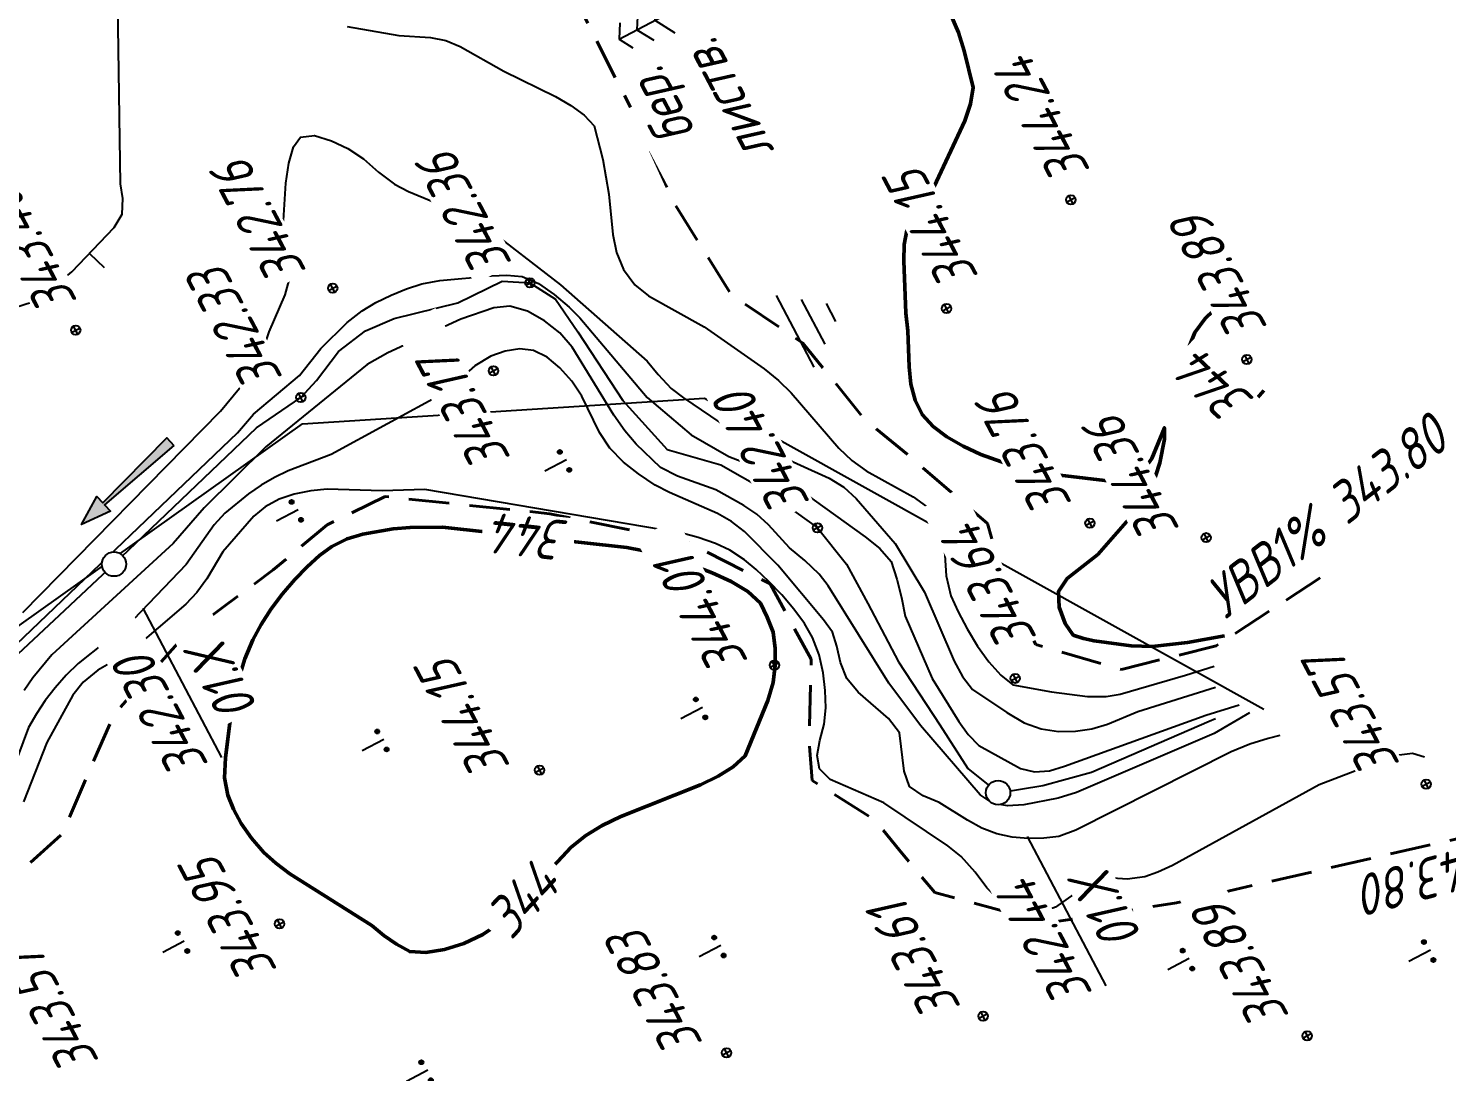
# Model space of a CAD drawing. Extents: x 1517488 to 1518012, y 2189588 to 2190112.
# Drawn here: x 1517827 to 1517896.9, y 2189825 to 2189876.4 of the extents above; entities that cross this region are included whole.
import ezdxf
from ezdxf.enums import TextEntityAlignment as Align

# ---------------------------------------------------------------- set-up
doc = ezdxf.new("R2010")
doc.units = 0
doc.linetypes.add('IZ_HIDDEN', pattern=[3, 2, -1])
for name, color, linetype, lineweight in [('ИИ_БОЛОТО_025', 3, 'Continuous', 25), ('ИИ_ГИДРОГРАФИЯ_025', 3, 'Continuous', 25), ('ИИ_ГИДРОЛОГИЯ_025', 150, 'Continuous', 25), ('ИИ_ОТМЕТКА_025', 7, 'Continuous', 25), ('ИИ_ПИКЕТАЖ_025', 7, 'Continuous', 25), ('ИИ_РАЗМЕР_025', 7, 'Continuous', 25), ('ИИ_РЕЛЬЕФ_025', 34, 'Continuous', 25), ('ИИ_РЕЛЬЕФ_050', 34, 'Continuous', 50), ('ИИ_УГОДЬЯ_025', 7, 'Continuous', 25)]:
    doc.layers.add(name, color=color, linetype=linetype, lineweight=lineweight)
doc.styles.add('VNIPISIMPLEXCUR', font='simplex.shx', dxfattribs={"width": 0.8, "oblique": 15})
doc.dimstyles.new('ИИ-1000-м-dm$2', dxfattribs={"dimtxt": 2.5, "dimasz": 2.5, "dimexe": 1.25, "dimexo": 0, "dimgap": 1, "dimtad": 2, "dimtoh": 1, "dimzin": 1, "dimdsep": 46, "dimtxsty": 'VNIPISIMPLEXCUR', "dimcen": 2.5, "dimaunit": 1, "dimazin": 0, "dimtfac": 1, "dimtmove": 1, "dimatfit": 2, "dimfxl": 1, "dimarcsym": 0})

# ---------------------------------------------------------------- blocks, each defined once
blk = doc.blocks.new('PICKET')
at = {"color": 0, "linetype": 'Continuous', "lineweight": 25}
for p, q in [((-0.2299999999999898, 0), (0.2299999999999898, 0)), ((0, 0.2299999999999898), (0, -0.2299999999999898))]:
    blk.add_line(p, q, dxfattribs=at)
blk.add_circle((0, 0), 0.23, dxfattribs=at)
at = {"color": 0, "linetype": 'Continuous', "style": 'VNIPISIMPLEXCUR', "oblique": 15, "width": 0.8}
blk.add_attdef('OTMETKA', (1.25, 0.3000000000000114), '', height=2, dxfattribs=at)
at = {"color": 8, "linetype": 'Continuous', "style": 'VNIPISIMPLEXCUR', "oblique": 15, "width": 0.8, "flags": 1}
blk.add_attdef('NOMER', (1.25, -2.699999999999989), '', height=2, dxfattribs=at)
blk = doc.blocks.new('ИИ0523811')
at = {"linetype": 'Continuous', "lineweight": 25}
blk.add_hatch(color=0, dxfattribs=at).paths.add_polyline_path([(6, -0.2500000000000007), (1.5, -0.06250000000000017), (1.5, -0.5000000000000002), (0, 0), (1.5, 0.4999999999999998), (1.5, 0.06249999999999978), (6, 0.2499999999999993)])
at = {"color": 0, "linetype": 'Continuous', "lineweight": 25}
blk.add_lwpolyline([(6, -0.2500000000000007), (1.5, -0.06250000000000017), (1.5, -0.5000000000000002), (0, 0), (1.5, 0.4999999999999998), (1.5, 0.06249999999999978), (6, 0.2499999999999993)], close=True, dxfattribs=at)
blk = doc.blocks.new('ИИ05407')
at = {"linetype": 'Continuous', "lineweight": 25}
h = blk.add_hatch(color=0, dxfattribs=at)
edge = h.paths.add_edge_path()
edge.add_arc((-0.4999999999999995, 0.1), 0.1, 0, 360)
h = blk.add_hatch(color=0, dxfattribs=at)
edge = h.paths.add_edge_path()
edge.add_arc((0.5000000000000007, 0.1), 0.1, 0, 360)
at = {"color": 0, "linetype": 'Continuous', "lineweight": 25}
blk.add_lwpolyline([(0, 0), (0, 1.2)], dxfattribs=at)
for centre in [(-0.4999999999999995, 0.1), (0.5000000000000007, 0.1)]:
    blk.add_circle(centre, 0.1, dxfattribs=at)
blk = doc.blocks.new('ИИ05468')
at = {"color": 0, "linetype": 'Continuous', "lineweight": 25}
for points in [[(-2, 1), (2, 1)], [(-1.25, 0), (1.25, 0)], [(-0.5, -1), (0.5, -1)]]:
    blk.add_lwpolyline(points, dxfattribs=at)
blk = doc.blocks.new('ИИ052131')
at = {"color": 7, "linetype": 'Continuous', "style": 'VNIPISIMPLEXCUR', "oblique": 15, "width": 0.8}
for tag, p in [('HEIGHT', (1.299999999999955, 0.6999999999999886)), ('DATE', (1.299999999999955, -2.699999999999989))]:
    blk.add_attdef(tag, p, '', height=2, dxfattribs=at)
at = {"color": 0, "linetype": 'Continuous', "lineweight": 25}
blk.add_wipeout([(-0.5317131025297003, -0.2842065744331611), (-0.4660504322333886, -0.382477705190543), (-0.38247770519046353, -0.466050432233434), (-0.2842065744331839, -0.5317131025297115), (-0.1750135444051409, -0.5769423364839273), (-0.059094842014282827, -0.6000000000000454), (0.059094842014214825, -0.6000000000000795), (0.17501354440500463, -0.5769423364839273), (0.2842065744329796, -0.5317131025297115), (0.3824777051903273, -0.466050432233434), (0.4660504322333206, -0.38247770519047475), (0.5317131025297005, -0.28420657443302466), (0.5769423364838481, -0.1750135444050498), (0.6000000000000002, -0.059094842014260074), (0.6000000000001366, 0.05909484201434001), (0.5769423364839162, 0.17501354440509576), (0.5317131025297005, 0.2842065744330706), (0.4660504322333206, 0.3824777051905206), (0.38247770519046376, 0.4660504322334116), (0.2842065744329796, 0.5317131025296893), (0.17501354440500463, 0.5769423364838369), (0.059094842014214825, 0.6000000000000572), (-0.05909484201441924, 0.600000000000023), (-0.1750135444050726, 0.576942336483905), (-0.2842065744331839, 0.5317131025296893), (-0.3824777051906, 0.4660504322334116), (-0.4660504322333886, 0.38247770519045243), (-0.5317131025298367, 0.28420657443303643), (-0.5769423364838479, 0.1750135444050276), (-0.6000000000000683, 0.05909484201423765), (-0.6000000000001364, -0.05909484201432824), (-0.5769423364839843, -0.175013544405084)], dxfattribs=at)
blk.add_circle((0, 0), 0.6, dxfattribs=at)
blk = doc.blocks.new('ИИ053296')
at = {"color": 0, "linetype": 'Continuous', "lineweight": 25}
blk.add_lwpolyline([(0, 0), (1, 0)], dxfattribs=at)
blk = doc.blocks.new('ИИ053672А')
at = {"color": 0, "linetype": 'Continuous'}
for points in [[(0.6999999999999886, 3.095854811567278), (0, 3.5), (-0.6999999999999886, 3.095854811567278)], [(0, 3.5), (0, 0), (0.6999999999999886, 0)], [(0.8499999999999943, 2.009252271188814), (0, 2.5), (-0.8499999999999943, 2.009252271188814)], [(1, 0.9226497308103774), (0, 1.5), (-1, 0.9226497308103774)]]:
    blk.add_lwpolyline(points, dxfattribs=at)
at = {"color": 0, "linetype": 'Continuous', "style": 'VNIPISIMPLEXCUR', "oblique": 15, "width": 0.8}
blk.add_attdef('RACE1', text='', height=2, dxfattribs=at).set_placement((-2, 2.25), align=Align.RIGHT)
blk.add_attdef('HEIGHT', (2, 2.25), '', height=2, dxfattribs=at)
blk.add_attdef('DISTANCE', text='', height=2, dxfattribs=at).set_placement((8.5, 1.75), align=Align.MIDDLE_LEFT)
blk.add_attdef('RACE2', text='', height=2, dxfattribs=at).set_placement((-2, 1.25), align=Align.TOP_RIGHT)
blk.add_attdef('THICKNESS', text='', height=2, dxfattribs=at).set_placement((2, 1.25), align=Align.TOP_LEFT)
blk = doc.blocks.new('*D23')
at = {"layer": 'Defpoints', "color": 0, "transparency": 16777216}
for p in [(1517814.440990922, 2189993.765485427), (1517707.086485157, 2189966.699033508), (1517724.75216686, 2189945.437250543), (1517583.524995302, 2189878.794785678), (1517834.420057993, 2189724.982859847)]:
    blk.add_point(p, dxfattribs=at)
at = {"layer": 'ИИ_РАЗМЕР_025', "color": 0, "lineweight": -2, "transparency": 16777216}
for p, q in [((1517724.440147026, 2189943.751324606), (1517731.323764059, 2189944.206917753)), ((1517731.323764059, 2189944.206917753), (1517734.848575235, 2189937.515800466))]:
    blk.add_line(p, q, dxfattribs=at)
blk.add_arc((1517718.097446287, 2189945.797025237), 6.664438741870334, 315.0394612834518, 9.208576213289122, dxfattribs=at)
at = {"layer": 'ИИ_РАЗМЕР_025', "color": 0, "transparency": 16777216}
for points in [[(1517724.358687807, 2189946.76141716), (1517724.993303976, 2189946.965639497), (1517724.063328881, 2189948.767376835)], [(1517723.011011993, 2189940.819537457), (1517722.615309231, 2189941.35606683), (1517721.203572492, 2189939.900693858)]]:
    blk.add_solid(points, dxfattribs=at)
at = {"layer": 'ИИ_РАЗМЕР_025', "color": 0, "transparency": 16777216, "insert": (1517731.707047322, 2189939.852284603), "char_height": 2, "attachment_point": 5, "rotation": 117.779796185926, "style": 'VNIPISIMPLEXCUR'}
blk.add_mtext("88°41'", dxfattribs=at)
blk = doc.blocks.new('ИИ15002')
at = {"linetype": 'Continuous', "lineweight": 25}
h = blk.add_hatch(color=0, dxfattribs=at)
edge = h.paths.add_edge_path()
edge.add_arc((0, 0), 0.3, 0, 360)
at = {"color": 0, "linetype": 'Continuous', "lineweight": 25}
blk.add_circle((0, 0), 0.3, dxfattribs=at)
at = {"color": 0, "linetype": 'Continuous', "style": 'VNIPISIMPLEXCUR', "oblique": 15, "width": 0.8}
blk.add_attdef('STATIONING', (1, 1.3), '', height=2, rotation=90, dxfattribs=at)
at = {"color": 7, "linetype": 'Continuous', "style": 'VNIPISIMPLEXCUR', "oblique": 15, "width": 0.8}
blk.add_attdef('HEIGHT', text='', height=2, dxfattribs=at).set_placement((0, -1.3), align=Align.TOP_CENTER)

msp = doc.modelspace()

# ---------------------------------------------------------------- linework, layer by layer
msp.add_lwpolyline([(1517635.198908223, 2189795.662758769), (1517677.517366651, 2189804.268955441), (1517717.068366696, 2189811.832030213), (1517742.30398608, 2189813.512911188), (1517763.934516046, 2189814.953665817), (1517781.509003397, 2189829.603464871), (1517789.517885568, 2189838.799453005), (1517803.837198281, 2189836.803483569), (1517824.814688404, 2189845.780461053), (1517840.494336043, 2189856.943582159), (1517860.317792207, 2189858.208326003), (1517887.885642734, 2189842.868831169)])
at = {"layer": 'ИИ_ГИДРОГРАФИЯ_025', "flags": 128}
msp.add_lwpolyline([(1517826.48520974, 2189845.598196991), (1517828.517948237, 2189847.511362635), (1517831.208337424, 2189850.022392543), (1517838.233242524, 2189856.748365511), (1517840.415447087, 2189858.24302617), (1517841.19267063, 2189859.08003614), (1517842.268826305, 2189860.514910373), (1517843.614020898, 2189861.531279621), (1517845.019001918, 2189862.129143885), (1517848.157789303, 2189862.906367428), (1517850.339993866, 2189863.982523103), (1517851.715081673, 2189863.892843463), (1517852.970596627, 2189863.085726707), (1517854.076645515, 2189861.471493195), (1517856.288743291, 2189858.093560104), (1517858.470947854, 2189855.672209836), (1517861.131443827, 2189854.924879506), (1517863.253861964, 2189853.699257765), (1517865.884464725, 2189851.815985334), (1517867.319338958, 2189850.022392543), (1517868.365601419, 2189848.079333685), (1517869.890155292, 2189845.209585219), (1517871.922893789, 2189842.100691048), (1517873.297981596, 2189839.948379698), (1517874.792642255, 2189838.75265117), (1517877.004740031, 2189839.111369728), (1517879.396197087, 2189839.769020419), (1517885.195480446, 2189842.280050326), (1517885.514272419, 2189842.409290316)], dxfattribs=at)
at = {"layer": 'ИИ_ГИДРОЛОГИЯ_025', "linetype": 'IZ_HIDDEN', "lineweight": 40, "flags": 128}
for points in [[(1517890.671367138, 2189849.344276522), (1517885.537007823, 2189845.992467351), (1517880.868064075, 2189844.82708011), (1517876.659988055, 2189846.061411111), (1517875.192428896, 2189848.847265436), (1517874.271155011, 2189852.028741773), (1517870.315237352, 2189855.44500049), (1517868.230648877, 2189857.150880756), (1517865.163138604, 2189860.927295799), (1517861.656485836, 2189863.286055837), (1517858.872979631, 2189867.751315753), (1517856.858116041, 2189872.190098746), (1517853.696089723, 2189878.397204031), (1517848.122430728, 2189888.55222647), (1517845.29547598, 2189891.053352306), (1517842.512992936, 2189893.470057905), (1517836.70394546, 2189897.743502554), (1517832.914310601, 2189897.36486565), (1517822.64438914, 2189889.369127432), (1517816.611500778, 2189888.132310263), (1517811.258309986, 2189887.037855783), (1517805.59029258, 2189884.699084956), (1517800.433185607, 2189882.413761507), (1517794.369473064, 2189880.621472003), (1517788.083404365, 2189879.251279186), (1517781.75664276, 2189880.56135846), (1517775.523121104, 2189880.728705711), (1517771.961414586, 2189877.666119243), (1517770.300839906, 2189875.497181836), (1517766.200927905, 2189873.660933134), (1517760.935006442, 2189873.56322215), (1517759.875256981, 2189874.349864339), (1517759.123292334, 2189875.675220457), (1517758.016905798, 2189876.65248142), (1517757.341379554, 2189877.491006318), (1517754.806691933, 2189880.567059469), (1517750.156532257, 2189886.025467795), (1517747.525218937, 2189887.448740865), (1517744.168470616, 2189893.536840772), (1517734.670218377, 2189898.122053581), (1517722.184557775, 2189895.794036008), (1517713.619851632, 2189895.517714463), (1517698.951679211, 2189894.576447801), (1517685.403769751, 2189889.980834572), (1517675.898345711, 2189886.667664791), (1517653.849013502, 2189881.602365569), (1517648.85841166, 2189882.11972298), (1517644.076475845, 2189884.078151784), (1517641.732282784, 2189886.231636067), (1517639.204947186, 2189885.747357827), (1517634.695229211, 2189881.677493308), (1517626.016641045, 2189877.902397614), (1517620.833376217, 2189876.710614309)], [(1517767.72923169, 2189759.257728179), (1517774.049581598, 2189760.258357707), (1517776.799344445, 2189764.994939108), (1517783.325718837, 2189771.583781931), (1517794.266361557, 2189785.43210765), (1517798.970326557, 2189791.060924108), (1517801.114337223, 2189792.190366686), (1517806.322228792, 2189794.522852877), (1517810.193004809, 2189796.013969068), (1517815.0850757, 2189797.906101408), (1517817.691260363, 2189800.237957978), (1517817.265640957, 2189804.945456489), (1517814.19786164, 2189811.54890333), (1517811.615375713, 2189818.271003426), (1517807.591169486, 2189818.89093276), (1517800.391398629, 2189815.920119413), (1517793.400250656, 2189813.333192105), (1517790.003209375, 2189812.502611522), (1517786.430919241, 2189812.264668646), (1517785.854465203, 2189813.878886813), (1517787.653758021, 2189815.922672526), (1517790.581546777, 2189818.423943922), (1517794.976766356, 2189820.739300002), (1517802.435868921, 2189824.257703667), (1517807.068606469, 2189825.602244827), (1517811.921745808, 2189828.456849649), (1517817.875561309, 2189828.853418464), (1517823.551410289, 2189832.117379622), (1517828.656582557, 2189836.724619589), (1517831.187642988, 2189842.578692176), (1517834.628317835, 2189846.446083566), (1517839.056911893, 2189849.7379665), (1517841.719588796, 2189851.962588325), (1517844.57146373, 2189853.354019219), (1517852.700265984, 2189852.511338673), (1517859.345880665, 2189851.157058149), (1517863.552798013, 2189849.057552867), (1517865.579804138, 2189845.337669946), (1517865.481876626, 2189841.17271509), (1517865.627235267, 2189839.361187823), (1517868.764571782, 2189837.372562386), (1517869.920669402, 2189835.932543899), (1517871.672231445, 2189833.835536696), (1517877.208880057, 2189832.330459599), (1517883.588440006, 2189833.318515631), (1517898.790428727, 2189836.797191969)]]:
    msp.add_lwpolyline(points, dxfattribs=at)
at = {"layer": 'ИИ_ОТМЕТКА_025'}
for points in [[(1517836.532533976, 2189840.494308881), (1517832.652888808, 2189847.859004335)], [(1517880.116838807, 2189829.224567508), (1517876.23719364, 2189836.589262963)]]:
    msp.add_lwpolyline(points, dxfattribs=at)
at = {"layer": 'ИИ_РЕЛЬЕФ_025'}
for points, elevation in [([(1517825.581532282, 2189862.441782167), (1517827.135599925, 2189862.936125262), (1517827.819499161, 2189863.356332581), (1517829.126033828, 2189864.437813594), (1517831.219489709, 2189866.617920598), (1517831.616508824, 2189867.284614682), (1517831.652240326, 2189868.048868258), (1517831.521442857, 2189868.7799), (1517831.341817088, 2189880.943454729)], 343.5), ([(1517842.707817597, 2189876.534572303), (1517845.254571124, 2189876.098055955), (1517846.811110164, 2189875.994119416), (1517847.562380417, 2189875.849304057), (1517848.272036533, 2189875.547875547), (1517850.427799784, 2189874.32366656), (1517852.97097204, 2189873.07482106), (1517853.733588316, 2189872.632240109), (1517854.382727513, 2189872.154593667), (1517854.875835725, 2189871.628732174), (1517855.311608026, 2189869.971765034), (1517855.608179714, 2189868.271783588), (1517855.80008869, 2189866.274719916), (1517855.987970953, 2189865.385806114), (1517856.326554042, 2189864.544537791), (1517856.877654493, 2189863.798235494), (1517857.555188921, 2189863.260320602), (1517860.295, 2189861.7299), (1517863.254293135, 2189859.661893146), (1517863.967778259, 2189859.070778099), (1517864.58437267, 2189858.466218346), (1517866.943050295, 2189855.744920682), (1517867.580992916, 2189855.136907033), (1517868.280612285, 2189854.628240415), (1517870.606801815, 2189853.338942925), (1517871.261352427, 2189852.866593948), (1517871.757168571, 2189852.312211429), (1517872.055554265, 2189851.422153424), (1517872.172830781, 2189850.460631122), (1517872.225787087, 2189849.447093348), (1517872.460441722, 2189848.460051672), (1517872.820251701, 2189847.671159776), (1517873.267844004, 2189846.827111369), (1517873.782438859, 2189845.986245922), (1517874.343256494, 2189845.206902906), (1517874.929517138, 2189844.547421794), (1517875.520441017, 2189844.066142056), (1517877.418819915, 2189843.722492958), (1517879.206348324, 2189843.502340815), (1517880.122654496, 2189843.492114804), (1517880.804320531, 2189843.610214307), (1517884.028344689, 2189844.543778947), (1517885.435853635, 2189844.990116352)], 343.5), ([(1517826.709931704, 2189847.642257032), (1517836.452186397, 2189857.568991288), (1517837.708383906, 2189859.0771521), (1517838.218412479, 2189859.813784332), (1517838.58323214, 2189860.655820789), (1517838.864192089, 2189861.485464626), (1517839.647683241, 2189863.297442768), (1517839.886878156, 2189864.21372031), (1517839.841737882, 2189865.10317924), (1517839.651735636, 2189866.002408093), (1517839.562625245, 2189866.96141482), (1517839.680835239, 2189868.813656928), (1517839.822313867, 2189869.788583909), (1517840.055670693, 2189870.593769412), (1517840.408627551, 2189871.077504364), (1517841.085611857, 2189871.16566653), (1517841.924358582, 2189870.901391128), (1517842.737789329, 2189870.525283935), (1517843.50882414, 2189870.00451474), (1517844.249142919, 2189869.348059348), (1517845.039657822, 2189868.752101151), (1517845.722918616, 2189868.394371189), (1517847.909866461, 2189867.486495381), (1517849.386, 2189866.74992), (1517853.222073619, 2189863.8024226), (1517857.489689206, 2189860.039730047), (1517858.040669748, 2189859.366637263), (1517858.682896599, 2189858.688365649), (1517859.28565942, 2189858.218270189), (1517862.399523848, 2189856.10719055), (1517866.46285405, 2189854.258933539), (1517867.191649, 2189853.8239), (1517867.79144622, 2189853.266879822), (1517869.721525714, 2189851.040854286), (1517871.163607679, 2189848.635514782), (1517872.618797323, 2189845.242089903), (1517873.041747445, 2189844.487675566), (1517873.535680821, 2189843.845991489), (1517875.224445326, 2189842.702818023), (1517876.076981727, 2189842.206318101), (1517876.916382327, 2189841.896080247), (1517877.770068174, 2189841.764064652), (1517878.602515148, 2189841.787812537), (1517879.413118791, 2189841.907034308), (1517880.182652433, 2189842.128769367), (1517881.679366938, 2189842.75735706), (1517885.509305128, 2189843.95356138)], 343), ([(1517826.408176909, 2189846.071944736), (1517837.293392357, 2189856.50054523), (1517838.090545523, 2189857.425250802), (1517840.355957589, 2189859.333096131), (1517841.405497667, 2189860.657323075), (1517842.710754397, 2189861.939201176), (1517843.436818933, 2189862.512795836), (1517844.119929634, 2189862.917735509), (1517844.864161333, 2189863.282535928), (1517845.631727777, 2189863.594114198), (1517846.384842712, 2189863.839387426), (1517847.273378391, 2189864.015597682), (1517849.811510702, 2189864.244620407), (1517850.574308385, 2189864.274510151), (1517851.325748577, 2189864.214719985), (1517852.127293465, 2189863.854029499), (1517852.905980111, 2189863.312848002), (1517853.641703447, 2189862.697652743), (1517854.17785385, 2189862.169306723), (1517857.4924045, 2189858.237540793), (1517859.654451329, 2189856.391192989), (1517861.512982452, 2189855.325647133), (1517863.274678773, 2189854.650628052), (1517864.13631113, 2189854.247279725), (1517864.790102226, 2189853.851853199), (1517868.243476276, 2189851.366839305), (1517868.965390325, 2189850.79006057), (1517869.518112917, 2189850.150634036), (1517869.807750699, 2189849.27765817), (1517870.038281225, 2189848.382796213), (1517870.209704493, 2189847.466048163), (1517871.548372579, 2189844.390939795), (1517872.858268196, 2189842.269365202), (1517873.324465609, 2189841.623790396), (1517873.842402718, 2189841.086044859), (1517875.890217964, 2189839.95166585), (1517876.592108122, 2189839.776665863), (1517877.318958813, 2189839.83578751), (1517878.061247719, 2189840.064471751), (1517885.027697291, 2189842.583271403), (1517886.67635862, 2189843.078495118)], 342.5), ([(1517887.189595333, 2189842.693666029), (1517885.444523682, 2189841.671529053), (1517878.656430979, 2189838.75731114), (1517877.760136873, 2189838.491323119), (1517876.066061369, 2189838.149174556), (1517875.255198631, 2189838.099235018), (1517874.544651798, 2189838.217139191), (1517873.907709401, 2189838.645731345), (1517870.966968099, 2189842.067049198), (1517869.40596403, 2189844.14620471), (1517866.407557283, 2189848.952591086), (1517865.975698319, 2189849.524630477), (1517865.264313901, 2189850.204677483), (1517864.516268219, 2189850.835191461), (1517863.4677496, 2189851.968766281), (1517862.900819187, 2189852.485011688), (1517862.256712432, 2189852.920521689), (1517860.881615562, 2189853.68863226), (1517858.993000146, 2189854.358045049), (1517858.14516405, 2189854.790544459), (1517856.944862939, 2189855.946256514), (1517856.38980918, 2189856.588929366), (1517855.846513186, 2189857.374184193), (1517853.800281196, 2189860.724875829), (1517853.185584046, 2189861.436007911), (1517852.431394678, 2189862.019955966), (1517851.585383873, 2189862.491559735), (1517850.728733716, 2189862.737926998), (1517849.928724316, 2189862.660195937), (1517848.309556317, 2189862.099342697), (1517844.706290637, 2189860.440605221), (1517843.690443117, 2189859.870632658), (1517838.693228136, 2189855.812772486), (1517835.655144198, 2189852.805705468), (1517834.125574983, 2189851.045909206), (1517828.14235277, 2189845.554915061), (1517827.205360613, 2189844.415772572), (1517826.77558439, 2189843.79924087)], 342.5), ([(1517888.683273086, 2189841.573694223), (1517888.100800533, 2189841.425037574), (1517887.20800077, 2189841.142890777), (1517886.286508419, 2189840.773093536), (1517878.630843898, 2189836.9122428), (1517877.794390793, 2189836.600573901), (1517877.052472375, 2189836.5070398), (1517876.271002258, 2189836.494260384), (1517875.484714762, 2189836.564878505), (1517874.728344209, 2189836.721537017), (1517873.996095527, 2189837.005918644), (1517873.288000241, 2189837.402460594), (1517871.886301708, 2189838.262840686), (1517871.102918012, 2189838.599374567), (1517870.421681921, 2189839.059308373), (1517870.159090217, 2189839.810422538), (1517869.923718576, 2189841.710086003), (1517869.382997252, 2189842.408854785), (1517867.894300019, 2189843.718378556), (1517867.328285714, 2189844.38983), (1517867.021145207, 2189845.174444146), (1517866.849813797, 2189845.971768094), (1517866.621354168, 2189846.666438491), (1517866.182561924, 2189847.272963082), (1517863.934221568, 2189849.972572988), (1517862.284811937, 2189851.62873861), (1517861.649445178, 2189852.128913835), (1517860.956416689, 2189852.528347885), (1517858.587289678, 2189853.550788343), (1517857.890964324, 2189853.925463813), (1517857.062317512, 2189854.474386356), (1517856.323892477, 2189855.056024352), (1517855.649026776, 2189855.74759055), (1517855.143095744, 2189856.518135382), (1517854.271778316, 2189858.302302155), (1517853.784850158, 2189859.04786509), (1517853.194762415, 2189859.697457637), (1517852.565608154, 2189860.235403882), (1517851.895057389, 2189860.56512092), (1517851.211734487, 2189860.637520498), (1517850.492076673, 2189860.527151269), (1517849.786532048, 2189860.286257228), (1517848.999565263, 2189859.79494862), (1517847.464829228, 2189858.449815789), (1517841.908386367, 2189855.434356679), (1517839.787108417, 2189854.621853151), (1517839.112777536, 2189854.292792537), (1517838.464001906, 2189853.912788095), (1517837.835127817, 2189853.49316954), (1517836.670169507, 2189852.533381613), (1517836.152474487, 2189851.953744511), (1517834.770996703, 2189850.009406227), (1517832.172522766, 2189847.298278379), (1517829.434447531, 2189845.123757754), (1517828.850364422, 2189844.55706185), (1517828.303249278, 2189843.931968593), (1517827.816680535, 2189843.29517259), (1517827.383417631, 2189842.641730229), (1517826.996220003, 2189841.966697895), (1517825.935996872, 2189839.13712392)], 343), ([(1517895.815835634, 2189840.508252124), (1517895.226891304, 2189840.691601087), (1517894.570283227, 2189840.596281972), (1517893.921788304, 2189840.402088316), (1517890.620499194, 2189839.143414841), (1517883.39497122, 2189835.160064733), (1517882.666875472, 2189834.838277146), (1517882.033275572, 2189834.61154448), (1517881.156663949, 2189834.492219799), (1517880.452366301, 2189834.546228565), (1517879.74092923, 2189834.474514678), (1517879.038995124, 2189834.117118171), (1517877.618146394, 2189833.10330436), (1517876.936044389, 2189832.842786959), (1517876.231400397, 2189832.948608719), (1517875.544166946, 2189833.173072232), (1517874.867993146, 2189833.460928116), (1517874.234984721, 2189834.062863763), (1517873.659706927, 2189834.834770588), (1517872.976100974, 2189835.601753523), (1517872.314861604, 2189836.137522279), (1517869.166325207, 2189838.257707901), (1517866.521444112, 2189839.399408091), (1517865.985610681, 2189839.935954747), (1517865.869696945, 2189840.5817809), (1517866.009112167, 2189841.333331383), (1517866.217188638, 2189842.134751404), (1517866.307258653, 2189842.930186167), (1517866.262005004, 2189843.786932687), (1517866.165464931, 2189844.666079658), (1517865.975255653, 2189845.544867365), (1517865.648994391, 2189846.400536096), (1517865.248338217, 2189847.091891912), (1517864.727825415, 2189847.805676306), (1517864.129250146, 2189848.509516029), (1517863.494406567, 2189849.171037835), (1517862.86508884, 2189849.757868475), (1517862.283091123, 2189850.237634704), (1517861.566209825, 2189850.71312953), (1517860.860467493, 2189851.038062501), (1517860.014395173, 2189851.329626456), (1517859.217630292, 2189851.547730859), (1517846.527080029, 2189853.703880489), (1517844.420454262, 2189853.633103134), (1517841.724097833, 2189853.717273955), (1517840.906352322, 2189853.644628445), (1517840.098587765, 2189853.472532891), (1517839.356344062, 2189853.219019355), (1517838.65574949, 2189852.844172559), (1517838.099738778, 2189852.388209584), (1517836.565986905, 2189850.629132143), (1517835.786955896, 2189849.297522112), (1517835.288788457, 2189848.617408744), (1517834.750131416, 2189848.050659203), (1517832.029645565, 2189845.709143347), (1517830.413777501, 2189844.789179596), (1517829.683769039, 2189844.206742895), (1517829.174487389, 2189843.558161458), (1517827.892718856, 2189841.225724507), (1517826.742994656, 2189838.305709175)], 343.5)]:
    msp.add_lwpolyline(points, dxfattribs=dict(at, elevation=elevation))
at = {"layer": 'ИИ_РЕЛЬЕФ_050', "elevation": 344}
for points in [[(1517872.466409091, 2189877.102681818), (1517872.842688361, 2189876.233067156), (1517873.127127088, 2189875.339303941), (1517873.565294118, 2189873.519705882), (1517873.439571196, 2189872.716376449), (1517873.160436484, 2189871.877370501), (1517871.532525, 2189868.402425), (1517870.629724111, 2189867.195389883), (1517870.29341813, 2189866.481767537), (1517870.167582193, 2189865.776423303), (1517870.14423591, 2189864.973032635), (1517870.249893615, 2189862.394781027), (1517870.337668967, 2189861.534804329), (1517870.402800895, 2189859.750666475), (1517870.490576248, 2189858.890689778), (1517870.700455315, 2189858.101689785), (1517871.052592671, 2189857.395381991), (1517871.585248144, 2189856.81661512), (1517872.272554261, 2189856.296547117), (1517873.073183905, 2189855.834552856), (1517873.945809954, 2189855.43000721), (1517875.741742796, 2189854.790761258), (1517876.582395349, 2189854.554810697), (1517880.339811018, 2189854.114411693), (1517881.139112274, 2189854.158615076), (1517881.769689415, 2189854.376025253), (1517882.369000411, 2189855.227396676), (1517882.993122996, 2189856.75030267), (1517882.987757451, 2189856.190391527), (1517882.76563763, 2189855.014837069), (1517882.380401506, 2189853.850683575), (1517881.981037642, 2189853.172348446), (1517881.463269794, 2189852.502289128), (1517879.706987991, 2189850.506298275), (1517878.198451233, 2189849.317159169), (1517877.762020082, 2189848.666133095), (1517877.795966497, 2189847.90880876), (1517878.098739076, 2189847.103733601), (1517878.498381828, 2189846.525257446), (1517878.996847336, 2189846.349912642), (1517879.522599668, 2189846.238397261), (1517881.344288745, 2189845.988130187), (1517882.387726109, 2189845.968161968), (1517884.126880312, 2189846.156050314), (1517885.951750509, 2189846.487036164)], [(1517887.891111111, 2189858.582955556), (1517887.46300676, 2189858.094262169), (1517886.914642857, 2189857.967042857), (1517886.22823213, 2189858.216432685), (1517885.367127492, 2189858.770423076), (1517884.603681096, 2189859.47185676), (1517884.210245098, 2189860.163576471), (1517884.224121935, 2189860.78393702), (1517884.488706697, 2189861.442611125), (1517885.003999386, 2189862.139598785), (1517885.77, 2189862.8749)]]:
    msp.add_lwpolyline(points, dxfattribs=at)
msp.add_lwpolyline([(1517838.046247009, 2189846.29299453), (1517837.654617188, 2189845.355143639), (1517837.342101395, 2189844.318547834), (1517836.920223079, 2189842.205547263), (1517836.712234434, 2189840.46684438), (1517836.66130095, 2189839.490291215), (1517836.82194918, 2189838.627099187), (1517837.092696224, 2189837.946607685), (1517837.481040043, 2189837.230802434), (1517837.982641865, 2189836.507392273), (1517838.593162916, 2189835.804086037), (1517839.179064676, 2189835.271831223), (1517839.872459276, 2189834.750161189), (1517843.925756867, 2189832.199546163), (1517844.514698642, 2189831.710955502), (1517845.134766353, 2189831.28476352), (1517845.785960001, 2189830.920970217), (1517846.587913909, 2189830.881770898), (1517847.496340254, 2189831.022788664), (1517848.45070675, 2189831.322363351), (1517849.390481105, 2189831.758834794), (1517850.004587226, 2189832.171545355), (1517850.604826947, 2189832.706552158), (1517853.744155935, 2189836.065214485), (1517854.468873081, 2189836.643509545), (1517855.277761301, 2189837.1370382), (1517856.189675341, 2189837.577254605), (1517860.122753275, 2189839.139363617), (1517860.991169096, 2189839.563793189), (1517861.739159808, 2189840.035220277), (1517862.329483593, 2189840.570363175), (1517863.436367287, 2189843.295538661), (1517863.701337987, 2189844.185857145), (1517863.809901192, 2189845.035237481), (1517863.806260574, 2189845.867190972), (1517863.702680378, 2189846.675169692), (1517863.412672484, 2189847.403105602), (1517863.074916441, 2189848.103251002), (1517862.460792304, 2189848.671133433), (1517861.632632703, 2189849.168753009), (1517860.698305849, 2189849.59894813), (1517858.942623211, 2189850.268418605), (1517858.087008323, 2189850.525635399), (1517856.490384636, 2189850.846386061), (1517847.396376143, 2189851.839718396), (1517845.801006677, 2189851.834892068), (1517844.978298215, 2189851.76125642), (1517843.467413727, 2189851.507451937), (1517842.695137548, 2189851.272622234), (1517841.940230971, 2189850.887180687), (1517841.345473448, 2189850.447928852), (1517840.730694758, 2189849.897397638), (1517840.115602422, 2189849.258942578), (1517839.519903958, 2189848.555919206), (1517838.963306888, 2189847.811683052), (1517838.465518732, 2189847.04958965)], close=True, dxfattribs=at)

# ---------------------------------------------------------------- block references
at = {"layer": 'ИИ_БОЛОТО_025', "rotation": 117.7797222222222}
msp.add_blockref('ИИ05468', (1517865.679532335, 2189861.971192553), dxfattribs=at)
at = {"layer": 'ИИ_ГИДРОГРАФИЯ_025', "color": 7, "rotation": 42.94918985612517}
msp.add_blockref('ИИ0523811', (1517829.599269493, 2189851.973081747), dxfattribs=at)
at = {"layer": 'ИИ_РЕЛЬЕФ_025', "rotation": 316.1615749159178}
msp.add_blockref('ИИ053296', (1517829.999702008, 2189865.347644144, 343.5), dxfattribs=at)
at = {"layer": 'ИИ_УГОДЬЯ_025', "rotation": 117.7797222222222}
for p in [(1517853.507752687, 2189855.160235958), (1517840.284724246, 2189852.696256358), (1517860.213440108, 2189842.955330649), (1517844.506244653, 2189841.374402574), (1517834.675144074, 2189831.435658422), (1517861.118585784, 2189831.215275976), (1517896.106722147, 2189830.992000863), (1517884.217309188, 2189830.571164543), (1517846.681728423, 2189825.067238491)]:
    msp.add_blockref('ИИ05407', p, dxfattribs=at)

# ---------------------------------------------------------------- next in the draw order: wipeouts: each hides what was drawn before it
at = {"lineweight": 0}
for points, layer in [([(1517886.1507912746, 2189847.210001521), (1517899.7836313096, 2189857.774567626), (1517898.387040999, 2189859.576770585), (1517884.754200964, 2189849.01220448)], 'ИИ_ГИДРОЛОГИЯ_025'), ([(1517906.049143382, 2189838.456477266), (1517889.402435433, 2189833.945213711), (1517889.9988051187, 2189831.744590345), (1517906.6455130677, 2189836.2558538998)], 'ИИ_ГИДРОЛОГИЯ_025'), ([(1517840.875110659, 2189864.495387959), (1517836.9560407575, 2189871.93494632), (1517834.938819922, 2189870.872298636), (1517838.8578898234, 2189863.432740275)], 'ИИ_ОТМЕТКА_025'), ([(1517851.0086058083, 2189864.89065096), (1517847.0895359067, 2189872.3302093213), (1517845.072315071, 2189871.2675616373), (1517848.9913849726, 2189863.828003276)], 'ИИ_ОТМЕТКА_025'), ([(1517874.0067965842, 2189864.2385097696), (1517870.1940869926, 2189871.476164681), (1517868.176866157, 2189870.413516997), (1517871.9895757483, 2189863.175862086)], 'ИИ_ОТМЕТКА_025'), ([(1517829.5803053314, 2189863.008594914), (1517825.6376187818, 2189870.492984685), (1517823.620397946, 2189869.4303370016), (1517827.5630844957, 2189861.94594723)], 'ИИ_ОТМЕТКА_025'), ([(1517850.9435812668, 2189855.28026231), (1517847.0598509447, 2189862.652735656), (1517845.042630109, 2189861.590087972), (1517848.9263604311, 2189854.2176146256)], 'ИИ_ОТМЕТКА_025'), ([(1517865.6954663023, 2189853.086394583), (1517861.7527797527, 2189860.5707843546), (1517859.735558917, 2189859.5081366706), (1517863.6782454667, 2189852.0237468993)], 'ИИ_ОТМЕТКА_025'), ([(1517836.0491568274, 2189840.162053864), (1517832.1064702778, 2189847.646443635), (1517830.089249442, 2189846.583795951), (1517834.0319359917, 2189839.09940618)], 'ИИ_ОТМЕТКА_025'), ([(1517850.9225327987, 2189840.082654547), (1517847.1098232076, 2189847.320309458), (1517845.092602372, 2189846.2576617743), (1517848.905311963, 2189839.020006863)], 'ИИ_ОТМЕТКА_025'), ([(1517839.4338220085, 2189830.035175301), (1517835.4790709557, 2189837.5424670824), (1517833.46185012, 2189836.4798193984), (1517837.4166011729, 2189828.972527617)], 'ИИ_ОТМЕТКА_025'), ([(1517879.6334616588, 2189828.892312491), (1517875.73869155, 2189836.2857426303), (1517873.721470714, 2189835.2230949462), (1517877.616240823, 2189827.829664807)], 'ИИ_ОТМЕТКА_025'), ([(1517873.141742572, 2189828.206853917), (1517869.4355640765, 2189835.242281175), (1517867.418343241, 2189834.1796334917), (1517871.124521736, 2189827.1442062333)], 'ИИ_ОТМЕТКА_025'), ([(1517860.4181780457, 2189826.430212942), (1517856.4279166276, 2189834.004913941), (1517854.410695792, 2189832.942266257), (1517858.4009572102, 2189825.3675652584)], 'ИИ_ОТМЕТКА_025'), ([(1517830.6567791384, 2189825.5483761537), (1517826.631007355, 2189833.1904863697), (1517824.613786519, 2189832.1278386856), (1517828.639558303, 2189824.4857284697)], 'ИИ_ОТМЕТКА_025'), ([(1517844.1463024423, 2189819.362221662), (1517840.2272325407, 2189826.801780023), (1517838.210011705, 2189825.739132339), (1517842.1290816066, 2189818.299573978)], 'ИИ_ОТМЕТКА_025'), ([(1517854.0093820745, 2189852.2641648054), (1517849.4892340598, 2189852.757897486), (1517849.241663724, 2189850.491378364), (1517853.761811739, 2189849.997645684)], 'ИИ_РЕЛЬЕФ_025'), ([(1517850.6831293677, 2189831.120852232), (1517853.7880718182, 2189834.442725561), (1517852.1223986156, 2189835.999624011), (1517849.017456165, 2189832.677750682)], 'ИИ_РЕЛЬЕФ_025'), ([(1517860.5412892362, 2189869.70370672), (1517858.5289100646, 2189873.523799923), (1517856.511689229, 2189872.461152239), (1517858.5240684007, 2189868.641059036)], 'ИИ_УГОДЬЯ_025')]:
    msp.add_wipeout(points, dxfattribs=at).dxf.layer = layer

# ---------------------------------------------------------------- next in the draw order: block references
at = {"layer": 'ИИ_ОТМЕТКА_025'}
ref = msp.add_blockref('PICKET', (1517851.71508167, 2189863.89284346, 342.36), dxfattribs=dict(at, rotation=117.7797222222222))
ref.add_attrib('OTMETKA', '342.36', (1517850.867065943, 2189864.858953874, 342.36), dxfattribs={"layer": '0', "color": 0, "height": 2, "rotation": 117.7797222245429, "style": 'VNIPISIMPLEXCUR', "oblique": 15.00000000000003, "width": 0.8000000000000005})
ref = msp.add_blockref('PICKET', (1517829.32, 2189861.5599, 343.4), dxfattribs=dict(at, rotation=117.7797222222222))
ref.add_attrib('OTMETKA', '343.40', (1517829.438765466, 2189862.976897828, 343.4), dxfattribs={"layer": '0', "color": 0, "height": 2.000000000000002, "rotation": 117.7797222245429, "style": 'VNIPISIMPLEXCUR', "oblique": 14.99999999999939, "width": 0.7999999999999993})
ref = msp.add_blockref('PICKET', (1517849.91174186, 2189859.5549806, 343.17), dxfattribs=dict(at, rotation=117.7797222222222))
ref.add_attrib('OTMETKA', '343.17', (1517850.802041402, 2189855.248565224, 343.17), dxfattribs={"layer": '0', "color": 0, "height": 2, "rotation": 117.7797222245429, "style": 'VNIPISIMPLEXCUR', "oblique": 15.00000000000003, "width": 0.8000000000000005})
ref = msp.add_blockref('PICKET', (1517852.19045475, 2189839.86720473, 344.15), dxfattribs=dict(at, rotation=117.7797222222222))
ref.add_attrib('OTMETKA', '344.15', (1517850.780992934, 2189840.050957461, 344.15), dxfattribs={"layer": '0', "color": 0, "height": 2.000000000000001, "rotation": 117.7797222245429, "style": 'VNIPISIMPLEXCUR', "oblique": 14.99999999999995, "width": 0.7999999999999998})
ref = msp.add_blockref('PICKET', (1517839.37278453, 2189832.28413524, 343.95), dxfattribs=dict(at, rotation=117.7797222222222))
ref.add_attrib('OTMETKA', '343.95', (1517839.292282144, 2189830.003478215, 343.95), dxfattribs={"layer": '0', "color": 0, "height": 2, "rotation": 117.7797222245429, "style": 'VNIPISIMPLEXCUR', "oblique": 15.00000000000003, "width": 0.8000000000000005})
ref = msp.add_blockref('PICKET', (1517824.88184415, 2189833.63454023, 343.57), dxfattribs=dict(at, rotation=117.7797222222222))
ref.add_attrib('OTMETKA', '343.57', (1517830.515239273, 2189825.516679067, 343.57), dxfattribs={"layer": '0', "color": 0, "height": 2.000000000000003, "rotation": 117.7797222245429, "style": 'VNIPISIMPLEXCUR', "oblique": 14.99999999999939, "width": 0.8})
ref = msp.add_blockref('PICKET', (1517874.05, 2189827.74, 343.61), dxfattribs=dict(at, rotation=117.7797222222222))
ref.add_attrib('OTMETKA', '343.61', (1517873.000202707, 2189828.175156831, 343.61), dxfattribs={"layer": '0', "color": 0, "height": 2.000000000000001, "rotation": 117.7797222245429, "style": 'VNIPISIMPLEXCUR', "oblique": 14.99999999999995, "width": 0.7999999999999998})
ref = msp.add_blockref('PICKET', (1517861.40741669, 2189825.92821484, 343.83), dxfattribs=dict(at, rotation=117.7797222222222))
ref.add_attrib('OTMETKA', '343.83', (1517860.276638181, 2189826.398515856, 343.83), dxfattribs={"layer": '0', "color": 0, "height": 2.000000000000002, "rotation": 117.7797222245429, "style": 'VNIPISIMPLEXCUR', "oblique": 14.99999999999939, "width": 0.7999999999999993})
at = {"layer": 'ИИ_ПИКЕТАЖ_025', "color": 34}
ref = msp.add_blockref('ИИ15002', (1517809.9051609, 2189835.88663405, 342.24), dxfattribs=dict(at, rotation=117.7797222222222))
ref.add_attrib('STATIONING', 'ПК27+60.03', (1517826.437372124, 2189815.531351328, 171.12), dxfattribs={"layer": '0', "color": 0, "height": 2, "rotation": 117.7797222222222, "style": 'VNIPISIMPLEXCUR', "oblique": 15.00000000000019, "width": 0.8000000000000004})
ref.add_attrib('HEIGHT', '342.24', dxfattribs={"layer": '0', "color": 7, "height": 2, "rotation": 117.7797222245429, "style": 'VNIPISIMPLEXCUR', "oblique": 14.99999999999986, "width": 0.8000000000000006}).set_placement((1517825.318060974, 2189819.969187681, 171.12), align=Align.TOP_CENTER)

# ---------------------------------------------------------------- next in the draw order: texts
at = {"layer": 'ИИ_ГИДРОЛОГИЯ_025', "style": 'VNIPISIMPLEXCUR', "oblique": 15, "width": 0.8}
msp.add_text('УВВ1%%% 343.80', height=1.999999999999998, rotation=195.1629826709862, dxfattribs=at).set_placement((1517906.171250449, 2189838.344518513, 10.49999999999999))
at = {"layer": 'ИИ_РЕЛЬЕФ_025', "style": 'VNIPISIMPLEXCUR', "oblique": 15, "width": 0.8}
for rotation, p in [(173.7663341293788, (1517851.76504737, 2189851.362531422, 344)), (46.93322900474077, (1517851.306923004, 2189833.457701076, 344))]:
    msp.add_text('344', height=2, rotation=rotation, dxfattribs=at).set_placement(p, align=Align.MIDDLE)

# ---------------------------------------------------------------- next in the draw order: wipeouts: each hides what was drawn before it
at = {"lineweight": 0}
for points, layer in [([(1517879.5165065576, 2189869.463789906), (1517875.6217364487, 2189876.8572200453), (1517873.604515613, 2189875.7945723613), (1517877.499285722, 2189868.401142222)], 'ИИ_ОТМЕТКА_025'), ([(1517839.708971228, 2189859.240833667), (1517835.7187098097, 2189866.815534666), (1517833.701488974, 2189865.752886982), (1517837.6917503926, 2189858.1781859836)], 'ИИ_ОТМЕТКА_025'), ([(1517862.6555575498, 2189845.2586177634), (1517858.9493790544, 2189852.2940450218), (1517856.932158219, 2189851.231397338), (1517860.638336714, 2189844.19597008)], 'ИИ_ОТМЕТКА_025'), ([(1517838.4615770804, 2189843.0133662946), (1517835.9982613735, 2189847.6894709375), (1517833.981040538, 2189846.6268232535), (1517836.444356245, 2189841.9507186105)], 'ИИ_ОТМЕТКА_025'), ([(1517894.7828850683, 2189840.19177465), (1517890.7571132847, 2189847.833884866), (1517888.739892449, 2189846.7712371824), (1517892.7656642327, 2189839.129126966)], 'ИИ_ОТМЕТКА_025'), ([(1517882.0458819114, 2189831.7436249214), (1517879.5825662045, 2189836.4197295643), (1517877.565345369, 2189835.357081881), (1517880.0286610757, 2189830.6809772374)], 'ИИ_ОТМЕТКА_025'), ([(1517889.3235241373, 2189827.7677075), (1517885.4044542357, 2189835.2072658613), (1517883.3872334, 2189834.1446181773), (1517887.3063033016, 2189826.705059816)], 'ИИ_ОТМЕТКА_025'), ([(1517887.8174724998, 2189858.0604807804), (1517884.5104405107, 2189861.1812257976), (1517882.9456182458, 2189859.5229944265), (1517886.2526502346, 2189856.40224941)], 'ИИ_РЕЛЬЕФ_025'), ([(1517864.2459626694, 2189868.9328322397), (1517860.5525318214, 2189875.944060678), (1517858.535310986, 2189874.881412994), (1517862.2287418337, 2189867.870184556)], 'ИИ_УГОДЬЯ_025')]:
    msp.add_wipeout(points, dxfattribs=at).dxf.layer = layer

# ---------------------------------------------------------------- next in the draw order: block references
at = {"layer": 'ИИ_ОТМЕТКА_025'}
ref = msp.add_blockref('PICKET', (1517878.3801, 2189867.99, 344.24), dxfattribs=dict(at, rotation=117.7797222222222))
ref.add_attrib('OTMETKA', '344.24', (1517879.374966692, 2189869.43209282, 344.24), dxfattribs={"layer": '0', "color": 0, "height": 2, "rotation": 117.7797222245429, "style": 'VNIPISIMPLEXCUR', "oblique": 15.00000000000003, "width": 0.8000000000000005})
ref = msp.add_blockref('PICKET', (1517841.99, 2189863.6299, 342.76), dxfattribs=dict(at, rotation=117.7797222222222))
ref.add_attrib('OTMETKA', '342.76', (1517840.733570794, 2189864.463690873, 342.76), dxfattribs={"layer": '0', "color": 0, "height": 2.000000000000001, "rotation": 117.7797222245429, "style": 'VNIPISIMPLEXCUR', "oblique": 14.99999999999995, "width": 0.7999999999999998})
ref = msp.add_blockref('PICKET', (1517872.24982713, 2189862.62276917, 344.15), dxfattribs=dict(at, rotation=117.7797222222222))
ref.add_attrib('OTMETKA', '344.15', (1517873.865256719, 2189864.206812684, 344.15), dxfattribs={"layer": '0', "color": 0, "height": 2.000000000000001, "rotation": 117.7797222245429, "style": 'VNIPISIMPLEXCUR', "oblique": 14.99999999999995, "width": 0.7999999999999998})
ref = msp.add_blockref('PICKET', (1517840.41544709, 2189858.24302617, 342.33), dxfattribs=dict(at, rotation=117.7797222222222))
ref.add_attrib('OTMETKA', '342.33', (1517839.567431363, 2189859.209136581, 342.33), dxfattribs={"layer": '0', "color": 0, "height": 2, "rotation": 117.7797222245429, "style": 'VNIPISIMPLEXCUR', "oblique": 15.00000000000003, "width": 0.8000000000000005})
ref = msp.add_blockref('PICKET', (1517865.88446473, 2189851.81598534, 342.4), dxfattribs=dict(at, rotation=117.7797222222222))
ref.add_attrib('OTMETKA', '342.40', (1517865.553926438, 2189853.054697497, 342.4), dxfattribs={"layer": '0', "color": 0, "height": 2, "rotation": 117.7797222245429, "style": 'VNIPISIMPLEXCUR', "oblique": 15.00000000000003, "width": 0.8000000000000005})
at = {"layer": 'ИИ_ОТМЕТКА_025', "color": 3}
ref = msp.add_blockref('ИИ052131', (1517831.20833743, 2189850.02239254, 342.3), dxfattribs=dict(at, rotation=117.7797222222222))
ref.add_attrib('HEIGHT', '342.30', (1517835.907616962, 2189840.130356777, 343.21), dxfattribs={"layer": '0', "color": 7, "linetype": 'Continuous', "height": 2, "rotation": 117.7797222245429, "style": 'VNIPISIMPLEXCUR', "oblique": 14.99999999999995, "width": 0.7999999999999998})
ref.add_attrib('DATE', '01.Х', (1517838.355547581, 2189842.91425999, 342.3), dxfattribs={"layer": '0', "color": 7, "linetype": 'Continuous', "height": 2, "rotation": 117.7797222245429, "style": 'VNIPISIMPLEXCUR', "oblique": 14.99999999999995, "width": 0.7999999999999998})
at = {"layer": 'ИИ_ОТМЕТКА_025'}
ref = msp.add_blockref('PICKET', (1517863.76624887, 2189845.0425148, 344.01), dxfattribs=dict(at, rotation=117.7797222222222))
ref.add_attrib('OTMETKA', '344.01', (1517862.514017685, 2189845.226920678, 344.01), dxfattribs={"layer": '0', "color": 0, "height": 2, "rotation": 117.7797222245429, "style": 'VNIPISIMPLEXCUR', "oblique": 15.00000000000003, "width": 0.8000000000000005})
ref = msp.add_blockref('PICKET', (1517895.9001, 2189839.18, 343.57), dxfattribs=dict(at, rotation=117.7797222222222))
ref.add_attrib('OTMETKA', '343.57', (1517894.641345203, 2189840.160077564, 343.57), dxfattribs={"layer": '0', "color": 0, "height": 2.000000000000002, "rotation": 117.7797222245429, "style": 'VNIPISIMPLEXCUR', "oblique": 14.99999999999939, "width": 0.7999999999999993})
at = {"layer": 'ИИ_ОТМЕТКА_025', "color": 3}
ref = msp.add_blockref('ИИ052131', (1517874.792642261, 2189838.752651167, 342.3), dxfattribs=dict(at, rotation=117.7797222222222))
ref.add_attrib('HEIGHT', '342.44', (1517879.491921793, 2189828.860615405, 343.21), dxfattribs={"layer": '0', "color": 7, "linetype": 'Continuous', "height": 2, "rotation": 117.7797222245429, "style": 'VNIPISIMPLEXCUR', "oblique": 14.99999999999995, "width": 0.7999999999999998})
ref.add_attrib('DATE', '01.Х', (1517881.939852412, 2189831.644518617, 342.3), dxfattribs={"layer": '0', "color": 7, "linetype": 'Continuous', "height": 2, "rotation": 117.7797222245429, "style": 'VNIPISIMPLEXCUR', "oblique": 14.99999999999995, "width": 0.7999999999999998})
at = {"layer": 'ИИ_ОТМЕТКА_025'}
ref = msp.add_blockref('PICKET', (1517890.03, 2189826.7699, 343.89), dxfattribs=dict(at, rotation=117.7797222222222))
ref.add_attrib('OTMETKA', '343.89', (1517889.181984273, 2189827.736010414, 343.89), dxfattribs={"layer": '0', "color": 0, "height": 2, "rotation": 117.7797222245429, "style": 'VNIPISIMPLEXCUR', "oblique": 15.00000000000003, "width": 0.8000000000000005})
at = {"layer": 'ИИ_УГОДЬЯ_025', "rotation": 117.7797222222222}
msp.add_blockref('ИИ053672А', (1517859.202798945, 2189877.542298662), dxfattribs=at).add_auto_attribs({'RACE1': 'бер.', 'RACE2': 'листв.', 'HEIGHT': '8', 'THICKNESS': '0.18', 'DISTANCE': '6'})

# ---------------------------------------------------------------- next in the draw order: texts
at = {"layer": 'ИИ_ГИДРОЛОГИЯ_025', "style": 'VNIPISIMPLEXCUR', "oblique": 15, "width": 0.8}
msp.add_text('УВВ1%%% 343.80', height=1.999999999999998, rotation=37.773360684804, dxfattribs=at).set_placement((1517885.995025338, 2189847.266409598, 10.49999999999999))

# ---------------------------------------------------------------- next in the draw order: wipeouts: each hides what was drawn before it
at = {"lineweight": 0}
for points in [[(1517888.2500369882, 2189861.721534686), (1517884.3309670866, 2189869.1610930474), (1517882.313746251, 2189868.0984453633), (1517886.2328161525, 2189860.658887002)], [(1517883.9214096572, 2189851.775652079), (1517880.0023397557, 2189859.21521044), (1517877.98511892, 2189858.152562756), (1517881.9041888216, 2189850.713004395)]]:
    msp.add_wipeout(points, dxfattribs=at).dxf.layer = 'ИИ_ОТМЕТКА_025'

# ---------------------------------------------------------------- next in the draw order: block references
at = {"layer": 'ИИ_ОТМЕТКА_025'}
ref = msp.add_blockref('PICKET', (1517887.06, 2189860.1199, 343.89), dxfattribs=dict(at, rotation=117.7797222222222))
ref.add_attrib('OTMETKA', '343.89', (1517888.108497124, 2189861.6898376, 343.89), dxfattribs={"layer": '0', "color": 0, "height": 2.000000000000002, "rotation": 117.7797222245429, "style": 'VNIPISIMPLEXCUR', "oblique": 14.99999999999939, "width": 0.7999999999999993})

# ---------------------------------------------------------------- next in the draw order: texts
at = {"layer": 'ИИ_РЕЛЬЕФ_025', "style": 'VNIPISIMPLEXCUR', "oblique": 15, "width": 0.8}
msp.add_text('344', height=2, rotation=136.6600561080826, dxfattribs=at).set_placement((1517885.483624306, 2189858.695408834, 344), align=Align.MIDDLE)

# ---------------------------------------------------------------- next in the draw order: dimensions: what is measured, and where the dimension line sits
at = {"layer": 'ИИ_РАЗМЕР_025'}
dim = msp.add_angular_dim_2l(base=(1517724.75216686, 2189945.437250543), line1=((1517814.440990922, 2189993.765485427), (1517583.524995302, 2189878.794785678)), line2=((1517834.420057994, 2189724.982859848), (1517707.086485157, 2189966.699033509)), dimstyle='ИИ-1000-м-dm$2', override={"dimtxt": 2, "dimasz": 2, "dimgap": 0.5}, dxfattribs=at)
dim.commit()
dim.dimension.update_dxf_attribs({"geometry": '*D23', "text_midpoint": (1517731.707047322, 2189939.852284603), "dimtype": 162})

# ---------------------------------------------------------------- next in the draw order: wipeouts: each hides what was drawn before it
at = {"lineweight": 0}
msp.add_wipeout([(1517878.6154497412, 2189853.043001757), (1517874.6963798397, 2189860.482560118), (1517872.679159004, 2189859.419912434), (1517876.5982289056, 2189851.980354073)], dxfattribs=at).dxf.layer = 'ИИ_ОТМЕТКА_025'

# ---------------------------------------------------------------- next in the draw order: block references
at = {"layer": 'ИИ_ОТМЕТКА_025'}
ref = msp.add_blockref('PICKET', (1517885.05, 2189851.3299, 344.36), dxfattribs=dict(at, rotation=117.7797222222222))
ref.add_attrib('OTMETKA', '344.36', (1517883.779869792, 2189851.743954993, 344.36), dxfattribs={"layer": '0', "color": 0, "height": 2.000000000000002, "rotation": 117.7797222245429, "style": 'VNIPISIMPLEXCUR', "oblique": 14.99999999999939, "width": 0.7999999999999993})

# ---------------------------------------------------------------- next in the draw order: wipeouts: each hides what was drawn before it
at = {"lineweight": 0}
msp.add_wipeout([(1517876.8867492727, 2189846.419353748), (1517872.9919791638, 2189853.8127838876), (1517870.974758328, 2189852.7501362036), (1517874.8695284368, 2189845.356706064)], dxfattribs=at).dxf.layer = 'ИИ_ОТМЕТКА_025'

# ---------------------------------------------------------------- next in the draw order: block references
at = {"layer": 'ИИ_ОТМЕТКА_025'}
ref = msp.add_blockref('PICKET', (1517879.3219256, 2189852.04519426, 343.76), dxfattribs=dict(at, rotation=117.7797222222222))
ref.add_attrib('OTMETKA', '343.76', (1517878.473909876, 2189853.011304671, 343.76), dxfattribs={"layer": '0', "color": 0, "height": 2, "rotation": 117.7797222245429, "style": 'VNIPISIMPLEXCUR', "oblique": 15.00000000000003, "width": 0.8000000000000005})
ref = msp.add_blockref('PICKET', (1517875.63892097, 2189844.39203909, 343.64), dxfattribs=dict(at, zscale=0.2, rotation=117.7797222222222))
ref.add_attrib('OTMETKA', '343.64', (1517876.745209408, 2189846.387656662, 343.64), dxfattribs={"layer": '0', "color": 0, "height": 2, "rotation": 117.7797222245429, "style": 'VNIPISIMPLEXCUR', "oblique": 15.00000000000003, "width": 0.8000000000000007})

doc.saveas('drawing.dxf')
